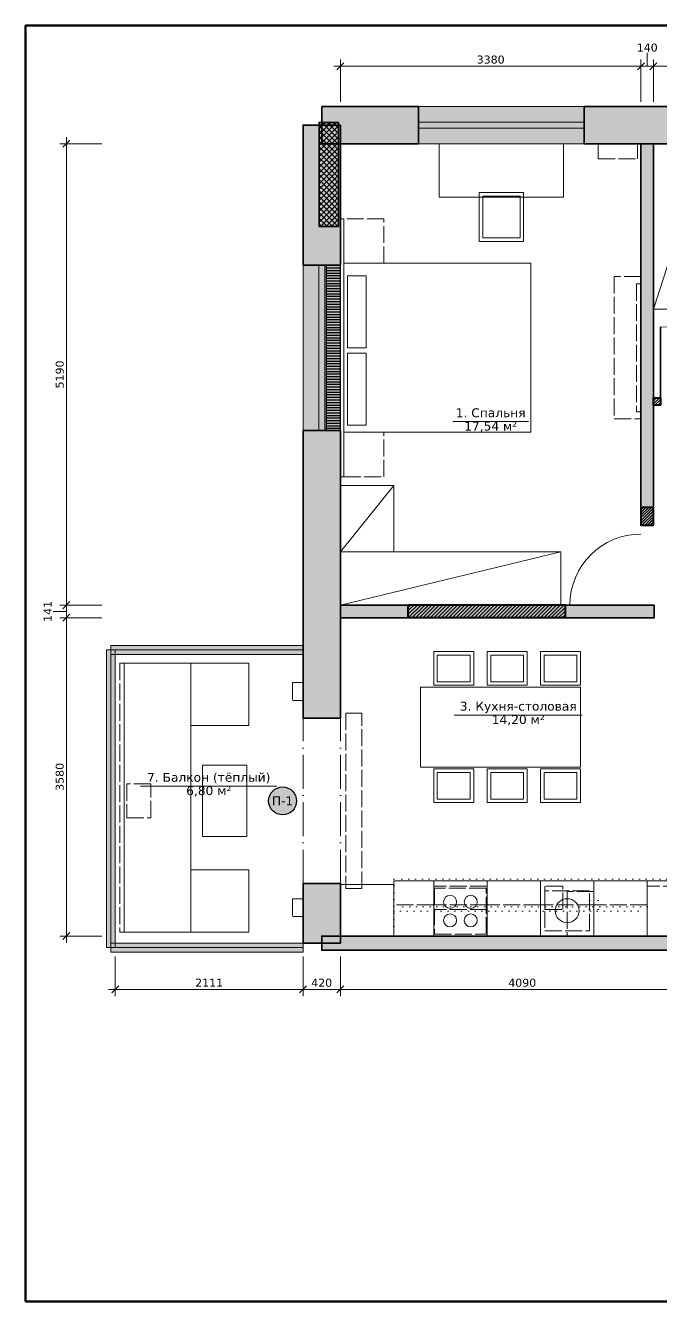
# Model space of a CAD drawing. Header units: millimetres. Extents: x 1000 to 20750, y 51 to 14600.
# Drawn here: x 1000 to 8150, y 250 to 14600 of the extents above; entities that cross this region are included whole.
import ezdxf
from ezdxf.enums import TextEntityAlignment as Align

# ---------------------------------------------------------------- set-up
doc = ezdxf.new("R2010")
doc.units = ezdxf.units.MM
for name, pattern in [('DASHDOT', [3.556, 2.54, -0.508, 0, -0.508]), ('DASHED', [1.524, 1.27, -0.254]), ('DOT', [0.508, 0, -0.508])]:
    doc.linetypes.add(name, pattern=pattern)
for name, color, linetype in [('AR-NEW', 5, 'CONTINUOUS'), ('AR-WALLS', 7, 'CONTINUOUS'), ('DIM', 7, 'CONTINUOUS'), ('FRAME', 7, 'CONTINUOUS'), ('FURN', 8, 'CONTINUOUS'), ('TEXT', 7, 'CONTINUOUS')]:
    doc.layers.add(name, color=color, linetype=linetype)
doc.styles.add('GOST', font='DejaVuSans.ttf')

msp = doc.modelspace()

# ---------------------------------------------------------------- hatches: boundary and pattern name
at = {"layer": 'AR-NEW', "true_color": 0x8a6d3b}
h = msp.add_hatch(dxfattribs=at)
h.set_pattern_fill('LINE', scale=9.16667)
h.paths.add_polyline_path([(4540, 10046), (4540, 11906), (4380, 11906), (4380, 10046), (4540, 10046)])
at = {"layer": 'AR-NEW', "true_color": 0xf3ead8, "transparency": 33554559}
h = msp.add_hatch(color=7, dxfattribs=at)
h.dxf.hatch_style = 1
h.paths.add_polyline_path([(4540, 10046), (4540, 11906), (4380, 11906), (4380, 10046), (4540, 10046)])
at = {"layer": 'AR-NEW', "true_color": 0x1f4e9c}
h = msp.add_hatch(dxfattribs=at)
h.set_pattern_fill('ANSI31', scale=6.875)
h.paths.add_polyline_path([(8060, 10331), (8060, 10411), (8140, 10411), (8140, 10331), (8060, 10331)])
h = msp.add_hatch(dxfattribs=at)
h.set_pattern_fill('ANSI31', scale=6.875)
h.paths.add_polyline_path([(8060, 8981), (8060, 9180), (7920, 9180), (7920, 8981), (8060, 8981)])
at = {"layer": 'AR-NEW', "true_color": 0xfff6f6, "transparency": 33554559}
h = msp.add_hatch(color=7, dxfattribs=at)
h.dxf.hatch_style = 1
h.paths.add_polyline_path([(8060, 8981), (8060, 9180), (7920, 9180), (7920, 8981), (8060, 8981)])
at = {"layer": 'AR-NEW', "true_color": 0x1f4e9c}
h = msp.add_hatch(dxfattribs=at)
h.set_pattern_fill('ANSI31', scale=9.16667)
h.paths.add_polyline_path([(7070, 7941), (7070, 8081), (5300, 8081), (5300, 7941), (7070, 7941)])
at = {"layer": 'AR-NEW', "true_color": 0xfbf3df, "transparency": 33554559}
h = msp.add_hatch(color=7, dxfattribs=at)
h.dxf.hatch_style = 1
h.paths.add_polyline_path([(7070, 7941), (7070, 8081), (5300, 8081), (5300, 7941), (7070, 7941)])
at = {"layer": 'AR-WALLS', "true_color": 0x262626}
h = msp.add_hatch(color=7, dxfattribs=at)
h.dxf.hatch_style = 1
h.paths.add_polyline_path([(4330, 13691), (5420, 13691), (5420, 13271), (4330, 13271), (4330, 13691)])
at = {"layer": 'AR-WALLS', "true_color": 0xffffff}
h = msp.add_hatch(color=7, dxfattribs=at)
h.dxf.hatch_style = 1
h.paths.add_polyline_path([(5420, 13271), (7280, 13271), (7280, 13691), (5420, 13691)])
at = {"layer": 'AR-WALLS', "true_color": 0x262626}
h = msp.add_hatch(color=7, dxfattribs=at)
h.dxf.hatch_style = 1
h.paths.add_polyline_path([(7280, 13271), (7280, 13691), (9060, 13691), (9060, 13271), (7280, 13271)])
at = {"layer": 'AR-WALLS', "true_color": 0x333333}
h = msp.add_hatch(dxfattribs=at)
h.set_pattern_fill('ANSI37', scale=13.75)
h.paths.add_polyline_path([(4519, 12341), (4519, 13511), (4300, 13511), (4300, 12341), (4519, 12341)])
at = {"layer": 'AR-WALLS', "true_color": 0xd9d9d9, "transparency": 33554559}
h = msp.add_hatch(color=7, dxfattribs=at)
h.dxf.hatch_style = 1
h.paths.add_polyline_path([(4519, 12341), (4519, 13511), (4300, 13511), (4300, 12341), (4519, 12341)])
at = {"layer": 'AR-WALLS', "true_color": 0x262626}
h = msp.add_hatch(color=7, dxfattribs=at)
h.dxf.hatch_style = 1
h.paths.add_polyline_path([(4540, 13481), (4540, 11906), (4120, 11906), (4120, 13481), (4540, 13481)])
h = msp.add_hatch(color=7, dxfattribs=at)
h.dxf.hatch_style = 1
h.paths.add_polyline_path([(7920, 13271), (8060, 13271), (8060, 9180), (7920, 9180), (7920, 13271)])
at = {"layer": 'AR-WALLS', "true_color": 0xffffff}
h = msp.add_hatch(color=7, dxfattribs=at)
h.dxf.hatch_style = 1
h.paths.add_polyline_path([(4120, 10046), (4540, 10046), (4540, 11906), (4120, 11906)])
at = {"layer": 'AR-WALLS', "true_color": 0x262626}
h = msp.add_hatch(color=7, dxfattribs=at)
h.dxf.hatch_style = 1
h.paths.add_polyline_path([(4120, 10046), (4540, 10046), (4540, 6810), (4120, 6810), (4120, 10046)])
h = msp.add_hatch(color=7, dxfattribs=at)
h.dxf.hatch_style = 1
h.paths.add_polyline_path([(4540, 7940), (4540, 8080), (5300, 8080), (5300, 7940), (4540, 7940)])
h = msp.add_hatch(color=7, dxfattribs=at)
h.dxf.hatch_style = 1
h.paths.add_polyline_path([(8070, 8080), (8070, 7940), (7070, 7940), (7070, 8080), (8070, 8080)])
at = {"layer": 'AR-WALLS', "true_color": 0xffffff}
h = msp.add_hatch(color=7, dxfattribs=at)
h.dxf.hatch_style = 1
h.paths.add_polyline_path([(1959, 7528), (4120, 7528), (4120, 7628), (1959, 7628)])
h = msp.add_hatch(color=7, dxfattribs=at)
h.dxf.hatch_style = 1
h.paths.add_polyline_path([(1909, 4230), (2009, 4230), (2009, 7578), (1909, 7578)])
at = {"layer": 'AR-WALLS', "true_color": 0x262626}
h = msp.add_hatch(color=7, dxfattribs=at)
h.dxf.hatch_style = 1
h.paths.add_polyline_path([(4120, 4280), (4120, 4950), (4540, 4950), (4540, 4280), (4120, 4280)])
h = msp.add_hatch(color=7, dxfattribs=at)
h.dxf.hatch_style = 1
h.paths.add_polyline_path([(10530, 4200), (10530, 4360), (4330, 4360), (4330, 4200), (10530, 4200)])
at = {"layer": 'AR-WALLS', "true_color": 0xffffff}
h = msp.add_hatch(color=7, dxfattribs=at)
h.dxf.hatch_style = 1
h.paths.add_polyline_path([(1959, 4180), (4120, 4180), (4120, 4280), (1959, 4280)])
at = {"layer": 'TEXT', "true_color": 0xffffff}
h = msp.add_hatch(color=7, dxfattribs=at)
h.dxf.hatch_style = 1
edge = h.paths.add_edge_path()
edge.add_arc((3890, 5880), 157.059, 0, 360)

# ---------------------------------------------------------------- linework, layer by layer
at = {"layer": 'AR-NEW', "lineweight": 30, "true_color": 0x1f4e9c}
msp.add_lwpolyline([(4540, 10046), (4540, 11906), (4380, 11906), (4380, 10046), (4540, 10046)], close=True, dxfattribs=at)
at = {"layer": 'AR-NEW', "lineweight": 40, "true_color": 0x1f4e9c}
for points in [[(8060, 10331), (8060, 10411), (8140, 10411), (8140, 10331), (8060, 10331)], [(8060, 8981), (8060, 9180), (7920, 9180), (7920, 8981), (8060, 8981)], [(7070, 7941), (7070, 8081), (5300, 8081), (5300, 7941), (7070, 7941)]]:
    msp.add_lwpolyline(points, close=True, dxfattribs=at)
at = {"layer": 'AR-WALLS', "color": 7, "lineweight": 35}
for points in [[(4330, 13691), (5420, 13691), (5420, 13271), (4330, 13271), (4330, 13691)], [(7280, 13271), (7280, 13691), (9060, 13691), (9060, 13271), (7280, 13271)], [(4519, 12341), (4519, 13511), (4300, 13511), (4300, 12341), (4519, 12341)], [(4540, 13481), (4540, 11906), (4120, 11906), (4120, 13481), (4540, 13481)], [(7920, 13271), (8060, 13271), (8060, 9180), (7920, 9180), (7920, 13271)], [(4120, 10046), (4540, 10046), (4540, 6810), (4120, 6810), (4120, 10046)], [(4540, 7940), (4540, 8080), (5300, 8080), (5300, 7940), (4540, 7940)], [(8070, 8080), (8070, 7940), (7070, 7940), (7070, 8080), (8070, 8080)], [(4120, 4280), (4120, 4950), (4540, 4950), (4540, 4280), (4120, 4280)], [(10530, 4200), (10530, 4360), (4330, 4360), (4330, 4200), (10530, 4200)]]:
    msp.add_lwpolyline(points, close=True, dxfattribs=at)
at = {"layer": 'AR-WALLS', "color": 7, "lineweight": 20}
for points in [[(5420, 13271), (7280, 13271), (7280, 13691), (5420, 13691)], [(4120, 10046), (4540, 10046), (4540, 11906), (4120, 11906)], [(1959, 7528), (4120, 7528), (4120, 7628), (1959, 7628)], [(1909, 4230), (2009, 4230), (2009, 7578), (1909, 7578)], [(1959, 4180), (4120, 4180), (4120, 4280), (1959, 4280)]]:
    msp.add_lwpolyline(points, close=True, dxfattribs=at)
at = {"layer": 'AR-WALLS', "color": 7, "lineweight": 15}
for points in [[(5420, 13514.6), (7280, 13514.6)], [(5420, 13447.4), (7280, 13447.4)], [(4296.4, 10046), (4296.4, 11906)], [(4363.6, 10046), (4363.6, 11906)], [(1959, 4230), (1959, 7578)], [(1959, 7578), (4120, 7578)], [(1959, 4230), (4120, 4230)]]:
    msp.add_lwpolyline(points, dxfattribs=at)
at = {"layer": 'AR-WALLS', "color": 7, "lineweight": 35}
for points in [[(8140, 10411), (8140, 11211)], [(7920, 8081), (7120, 8081)]]:
    msp.add_lwpolyline(points, dxfattribs=at)
at = {"layer": 'AR-WALLS', "color": 7, "linetype": 'DASHDOT', "lineweight": 15, "ltscale": 150}
for points in [[(4120, 4950), (4120, 6810)], [(4540, 4950), (4540, 6810)]]:
    msp.add_lwpolyline(points, dxfattribs=at)
at = {"layer": 'AR-WALLS', "color": 7, "lineweight": 15}
for centre, start, end in [((8140, 10411), 0, 90), ((7920, 8081), 90, 180)]:
    msp.add_arc(centre, 800, start, end, dxfattribs=at)
at = {"layer": 'DIM', "color": 7, "lineweight": 15}
for points in [[(4540, 13742), (4540, 14217)], [(7920, 13742), (7920, 14217)], [(8060, 13742), (8060, 14217)], [(4465, 14142), (12285, 14142)], [(1459, 4285), (1459, 13346)], [(1859, 13271), (1384, 13271)], [(1859, 8081), (1384, 8081)], [(1859, 7940), (1384, 7940)], [(1859, 4360), (1384, 4360)], [(2009, 4130), (2009, 3685)], [(4120, 4130), (4120, 3685)], [(4540, 4130), (4540, 3685)], [(1934, 3760), (10685, 3760)]]:
    msp.add_lwpolyline(points, dxfattribs=at)
at = {"layer": 'DIM', "color": 7, "lineweight": 13}
for points in [[(7990, 14142), (7990, 14292)], [(1459, 8010.5), (1309, 8010.5)]]:
    msp.add_lwpolyline(points, dxfattribs=at)
at = {"layer": 'DIM', "color": 7, "lineweight": 35}
for points in [[(4500, 14102), (4580, 14182)], [(7880, 14102), (7960, 14182)], [(8020, 14102), (8100, 14182)], [(1419, 13231), (1499, 13311)], [(1419, 8041), (1499, 8121)], [(1419, 7900), (1499, 7980)], [(1419, 4320), (1499, 4400)], [(1969, 3720), (2049, 3800)], [(4080, 3720), (4160, 3800)], [(4500, 3720), (4580, 3800)]]:
    msp.add_lwpolyline(points, dxfattribs=at)
at = {"layer": 'FRAME', "color": 7, "lineweight": 50}
msp.add_lwpolyline([(1000, 250), (20750, 250), (20750, 14600), (1000, 14600)], close=True, dxfattribs=at)
at = {"layer": 'FURN', "lineweight": 15, "true_color": 0xb8b8b8}
for points in [[(5650, 12671), (7050, 12671), (7050, 13271), (5650, 13271)], [(8060, 11411), (8660, 11411), (8660, 13271), (8060, 13271)], [(6100, 12171), (6600, 12171), (6600, 12721), (6100, 12721)], [(4580, 10026), (6680, 10026), (6680, 11926), (4580, 11926)], [(4540, 8681), (5140, 8681), (5140, 9426), (4540, 9426)], [(4540, 8081), (7020, 8081), (7020, 8681), (4540, 8681)], [(5590, 7180), (6040, 7180), (6040, 7560), (5590, 7560)], [(6190, 7180), (6640, 7180), (6640, 7560), (6190, 7560)], [(6790, 7180), (7240, 7180), (7240, 7560), (6790, 7560)], [(2109, 4405), (2859, 4405), (2859, 7428), (2109, 7428)], [(2859, 6728), (3509, 6728), (3509, 7428), (2859, 7428)], [(5440, 6260), (7240, 6260), (7240, 7160), (5440, 7160)], [(2990, 5480), (3490, 5480), (3490, 6280), (2990, 6280)], [(5590, 5860), (6040, 5860), (6040, 6240), (5590, 6240)], [(6190, 5860), (6640, 5860), (6640, 6240), (6190, 6240)], [(6790, 5860), (7240, 5860), (7240, 6240), (6790, 6240)], [(2859, 4405), (3509, 4405), (3509, 5105), (2859, 5105)], [(4540, 4360), (5140, 4360), (5140, 4940), (4540, 4940)], [(5140, 4360), (5590, 4360), (5590, 4980), (5140, 4980)], [(5590, 4360), (6190, 4360), (6190, 4980), (5590, 4980)], [(6190, 4360), (6790, 4360), (6790, 4980), (6190, 4980)], [(6790, 4360), (7390, 4360), (7390, 4980), (6790, 4980)], [(7390, 4360), (7990, 4360), (7990, 4980), (7390, 4980)], [(7990, 4360), (8590, 4360), (8590, 4980), (7990, 4980)]]:
    msp.add_lwpolyline(points, close=True, dxfattribs=at)
at = {"layer": 'FURN', "linetype": 'DASHED', "lineweight": 15, "ltscale": 150, "true_color": 0xb8b8b8}
for points in [[(7440, 13101), (7880, 13101), (7880, 13271), (7440, 13271)], [(4540, 9526), (4580, 9526), (4580, 12426), (4540, 12426)], [(4580, 11926), (5030, 11926), (5030, 12426), (4580, 12426)], [(7620, 10176), (7920, 10176), (7920, 11776), (7620, 11776)], [(7870, 10256), (7920, 10256), (7920, 11696), (7870, 11696)], [(4580, 9526), (5030, 9526), (5030, 10026), (4580, 10026)], [(2059, 4405), (2109, 4405), (2109, 7428), (2059, 7428)], [(4000, 7010), (4120, 7010), (4120, 7210), (4000, 7210)], [(4600, 4895), (4780, 4895), (4780, 6866), (4600, 6866)], [(2140, 5690), (2410, 5690), (2410, 6070), (2140, 6070)], [(5590, 4360), (6190, 4360), (6190, 4920), (5590, 4920)], [(5600, 4380), (6180, 4380), (6180, 4900), (5600, 4900)], [(6840, 4660), (7040, 4660), (7040, 4920), (6840, 4920)], [(7990, 4360), (8590, 4360), (8590, 4920), (7990, 4920)], [(4000, 4580), (4120, 4580), (4120, 4780), (4000, 4780)], [(6840, 4420), (7340, 4420), (7340, 4870), (6840, 4870)], [(7090, 4360), (7390, 4360), (7390, 4860), (7090, 4860)], [(5140, 4360), (5590, 4360), (5590, 4710), (5140, 4710)], [(5590, 4360), (6190, 4360), (6190, 4710), (5590, 4710)], [(5590, 4360), (6190, 4360), (6190, 4660), (5590, 4660)], [(6190, 4360), (6790, 4360), (6790, 4710), (6190, 4710)], [(6790, 4360), (7390, 4360), (7390, 4710), (6790, 4710)], [(7390, 4360), (7990, 4360), (7990, 4710), (7390, 4710)]]:
    msp.add_lwpolyline(points, close=True, dxfattribs=at)
at = {"layer": 'FURN', "lineweight": 13, "true_color": 0xb8b8b8}
for points in [[(8060, 11411), (8660, 13271)], [(4540, 8681), (5140, 9426)], [(4540, 8081), (7020, 8681)]]:
    msp.add_lwpolyline(points, dxfattribs=at)
for points in [[(6140, 12211), (6560, 12211), (6560, 12681), (6140, 12681)], [(4620, 10976), (4830, 10976), (4830, 11786), (4620, 11786)], [(4620, 10106), (4830, 10106), (4830, 10916), (4620, 10916)], [(5630, 7220), (6000, 7220), (6000, 7520), (5630, 7520)], [(6230, 7220), (6600, 7220), (6600, 7520), (6230, 7520)], [(6830, 7220), (7200, 7220), (7200, 7520), (6830, 7520)], [(5630, 5900), (6000, 5900), (6000, 6200), (5630, 6200)], [(6230, 5900), (6600, 5900), (6600, 6200), (6230, 6200)], [(6830, 5900), (7200, 5900), (7200, 6200), (6830, 6200)]]:
    msp.add_lwpolyline(points, close=True, dxfattribs=at)
at = {"layer": 'FURN', "linetype": 'DOT', "lineweight": 15, "ltscale": 150, "true_color": 0xb8b8b8}
for points in [[(5140, 4360), (8590, 4360), (8590, 5000), (5140, 5000)], [(7340, 4660), (7440, 4660), (7440, 4760), (7340, 4760)], [(5140, 4640), (7990, 4640), (7990, 4690), (5140, 4690)]]:
    msp.add_lwpolyline(points, close=True, dxfattribs=at)
at = {"layer": 'FURN', "lineweight": 13, "true_color": 0xb8b8b8}
for centre, radius in [((5774, 4744), 72.8), ((6006, 4744), 72.8), ((7090, 4645), 135), ((5774, 4536), 72.8), ((6006, 4536), 72.8)]:
    msp.add_circle(centre, radius, dxfattribs=at)
at = {"layer": 'TEXT', "color": 7, "lineweight": 15}
for points in [[(5805.532, 10145), (6654.468, 10145)], [(5821.068, 6845), (7258.932, 6845)], [(2294.396, 6045), (3825.604, 6045)]]:
    msp.add_lwpolyline(points, dxfattribs=at)
at = {"layer": 'TEXT', "color": 7, "lineweight": 25}
msp.add_circle((3890, 5880), 157.059, dxfattribs=at)

# ---------------------------------------------------------------- texts
at = {"layer": 'DIM', "color": 7, "style": 'GOST'}
for s, p in [('140', (7990, 14307)), ('3380', (6230, 14172)), ('2111', (3064.5, 3790)), ('420', (4330, 3790)), ('4090', (6585, 3790))]:
    msp.add_text(s, height=90, dxfattribs=at).set_placement(p, align=Align.CENTER)
for s, p in [('5190', (1429, 10676)), ('141', (1294, 8010.5)), ('3580', (1429, 6150))]:
    msp.add_text(s, height=90, rotation=90, dxfattribs=at).set_placement(p, align=Align.CENTER)
at = {"layer": 'TEXT', "color": 7, "style": 'GOST'}
for s, p in [('1. Спальня', (6230, 10195)), ('17,54 м²', (6230, 10045)), ('3. Кухня-столовая', (6540, 6895)), ('14,20 м²', (6540, 6745)), ('7. Балкон (тёплый)', (3060, 6095)), ('6,80 м²', (3060, 5945)), ('П-1', (3890, 5830))]:
    msp.add_text(s, height=100, dxfattribs=at).set_placement(p, align=Align.CENTER)

doc.saveas('drawing.dxf')
